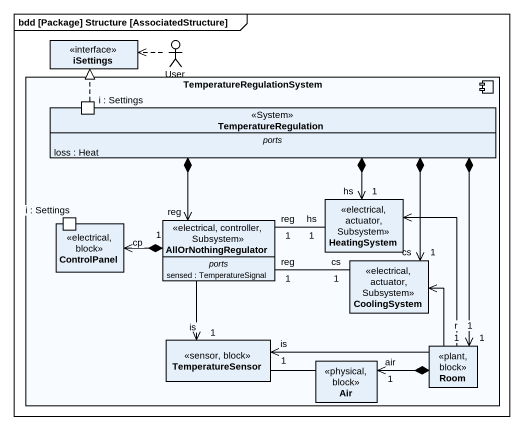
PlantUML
@startuml
mainframe bdd [Package] Structure [AssociatedStructure]
allowmixing
hide circle
hide empty members
interface iSettings
actor User
component TemperatureRegulationSystem {
  class TemperatureRegulation <<System>> {
    -- ports --
    loss : Heat
    -- ports --
    i : Settings
  }
  class AllOrNothingRegulator <<electrical, controller, Subsystem>> {
    -- ports --
    sensed : TemperatureSignal
  }
  class HeatingSystem <<electrical, actuator, Subsystem>>
  rectangle ControlPanel <<electrical, block>> {
    port "i : Settings" as i_Settings_2
  }
  class CoolingSystem <<electrical, actuator, Subsystem>>
  class TemperatureSensor <<sensor, block>>
  class Air <<physical, block>>
  class Room <<plant, block>>
}
User .left.> iSettings
TemperatureRegulation .up.|> iSettings
AllOrNothingRegulator "reg" <-up-* TemperatureRegulation
HeatingSystem "hs\n1" <-up-* TemperatureRegulation
HeatingSystem "hs\n1" -left- "reg\n1" AllOrNothingRegulator
HeatingSystem <-- "1" Room
ControlPanel "cp\n1" <-right-* AllOrNothingRegulator
CoolingSystem "cs\n1" <-up-* TemperatureRegulation
CoolingSystem "cs\n1" -left- "reg\n1" AllOrNothingRegulator
CoolingSystem <-- "1" Room
TemperatureSensor "is\n1" <-up- AllOrNothingRegulator
TemperatureSensor "is\n1" <-right- Room
Air -left- TemperatureSensor
Air "air\n1" <-right-* Room
Room "r\n1" <-up-* TemperatureRegulation
@enduml
